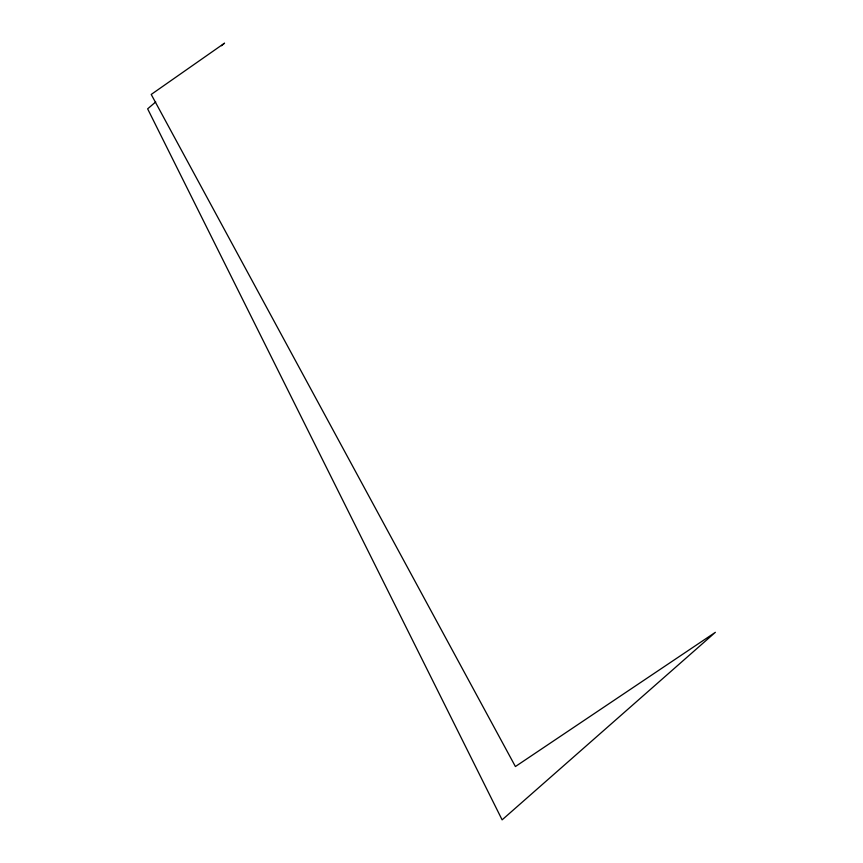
<?xml version="1.0" encoding="UTF-8"?>
<svg xmlns="http://www.w3.org/2000/svg" width="863" height="863" viewBox="0 0 863 863"><rect width="100%" height="100%" fill="white"/><g stroke="black" fill="none" stroke-linecap="round" stroke-linejoin="round"><path stroke-width="1.29" d="M155.728 101.931L147.638 108.846L502.115 819.85L715.362 632.32L515.405 766.538L151.219 94.445L224.553 43.15L221.511 45.739"/></g></svg>
